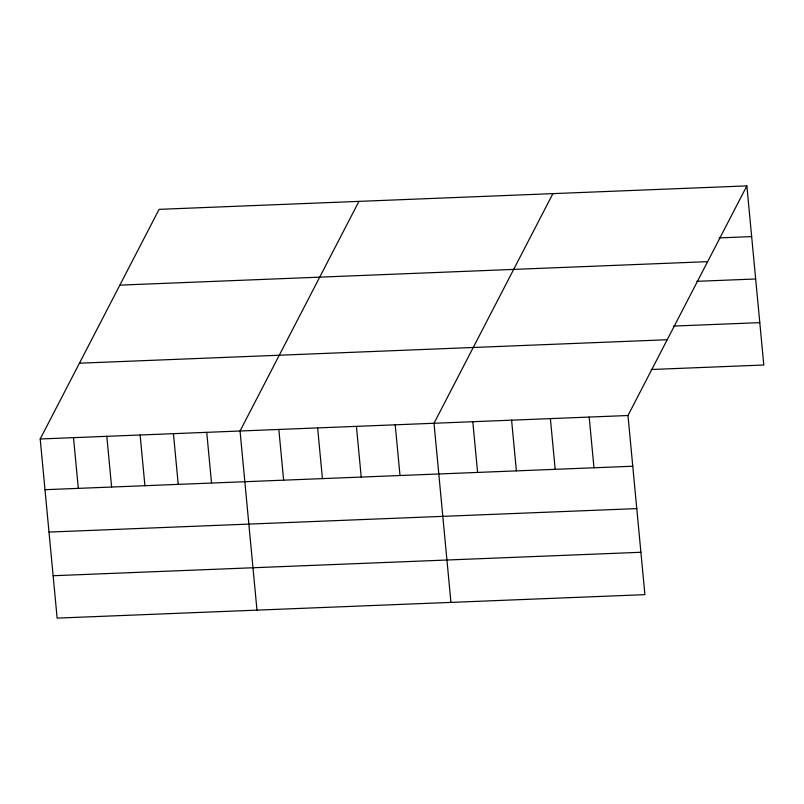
<?xml version="1.0" encoding="UTF-8"?>
<svg xmlns="http://www.w3.org/2000/svg" width="804" height="804" viewBox="0 0 804 804"><rect width="100%" height="100%" fill="white"/><g stroke="black" fill="none" stroke-linecap="round" stroke-linejoin="round"><path stroke-width="1.21" d="M746.866 185.885L627.974 415.517L644.909 594.648L57.134 618.115L40.2 438.984L159.091 209.352L746.866 185.885L763.8 365.016L651.17 369.508M358.936 201.372L240.044 431.004L256.978 610.135M552.901 193.633L434.009 423.266L450.943 602.397M719.128 237.894L751.66 236.597M119.856 285.129L707.631 261.662M696.847 281.33L755.67 278.978M673.45 326.082L759.79 322.635M79.435 363.207L667.209 339.74M40.2 438.984L627.974 415.517M44.994 489.696L632.768 466.23M49.004 532.077L636.778 508.61M53.124 575.734L640.909 552.278M589.181 417.065L593.975 467.777M550.388 418.613L555.182 469.335M511.595 420.16L516.389 470.883M472.802 421.718L477.596 472.43M395.216 424.813L400.01 475.526M356.423 426.361L361.217 477.073M317.63 427.909L322.424 478.621M278.837 429.457L283.631 480.169M206.739 432.331L211.532 483.053M173.433 433.668L178.227 484.38M140.127 434.994L144.921 485.706M106.811 436.321L111.605 487.033M73.506 437.657L78.3 488.37"/></g></svg>
